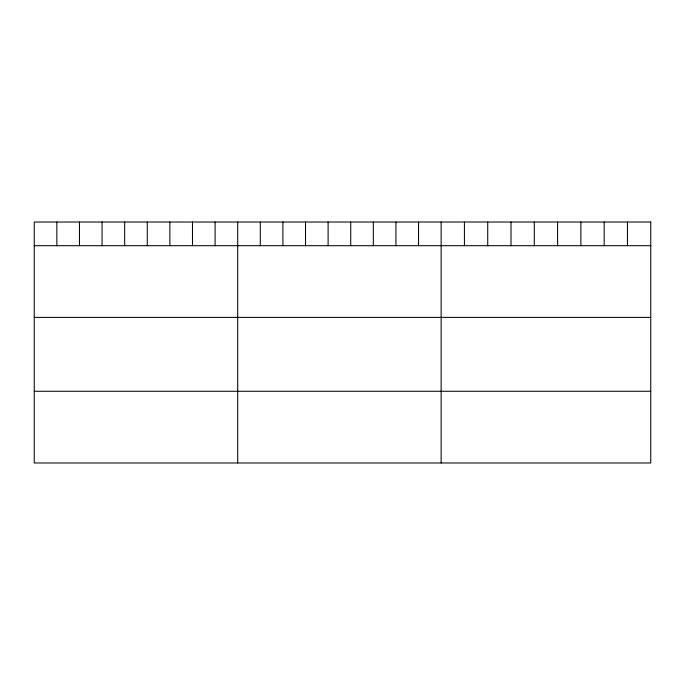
<?xml version="1.0" encoding="UTF-8"?>
<svg xmlns="http://www.w3.org/2000/svg" width="685" height="685" viewBox="0 0 685 685"><rect width="100%" height="100%" fill="white"/><g stroke="black" fill="none" stroke-linecap="round" stroke-linejoin="round"><path stroke-width="1.03" d="M34.25 245.692L650.75 245.692M34.25 317.395L650.75 317.395M34.25 391.272L650.75 391.272M627.46 222.017L627.46 245.692M604.17 222.017L604.17 245.692M580.88 222.017L580.88 245.692M557.59 222.017L557.59 245.692M534.3 222.017L534.3 245.692M511.01 222.017L511.01 245.692M487.72 222.017L487.72 245.692M464.43 222.017L464.43 245.692M441.14 222.017L441.14 462.983M418.535 222.017L418.535 245.692M395.93 222.017L395.93 245.692M373.325 222.017L373.325 245.692M350.72 222.017L350.72 245.692M328.115 222.017L328.115 245.692M305.51 222.017L305.51 245.692M282.905 222.017L282.905 245.692M260.3 222.017L260.3 245.692M237.695 222.017L237.695 462.983M215.09 222.017L215.09 245.692M192.485 222.017L192.485 245.692M169.88 222.017L169.88 245.692M147.275 222.017L147.275 245.692M124.67 222.017L124.67 245.692M102.065 222.017L102.065 245.692M79.46 222.017L79.46 245.692M56.855 222.017L56.855 245.692M650.75 222.017L34.25 222.017L34.25 462.983L650.75 462.983L650.75 222.017"/></g></svg>
